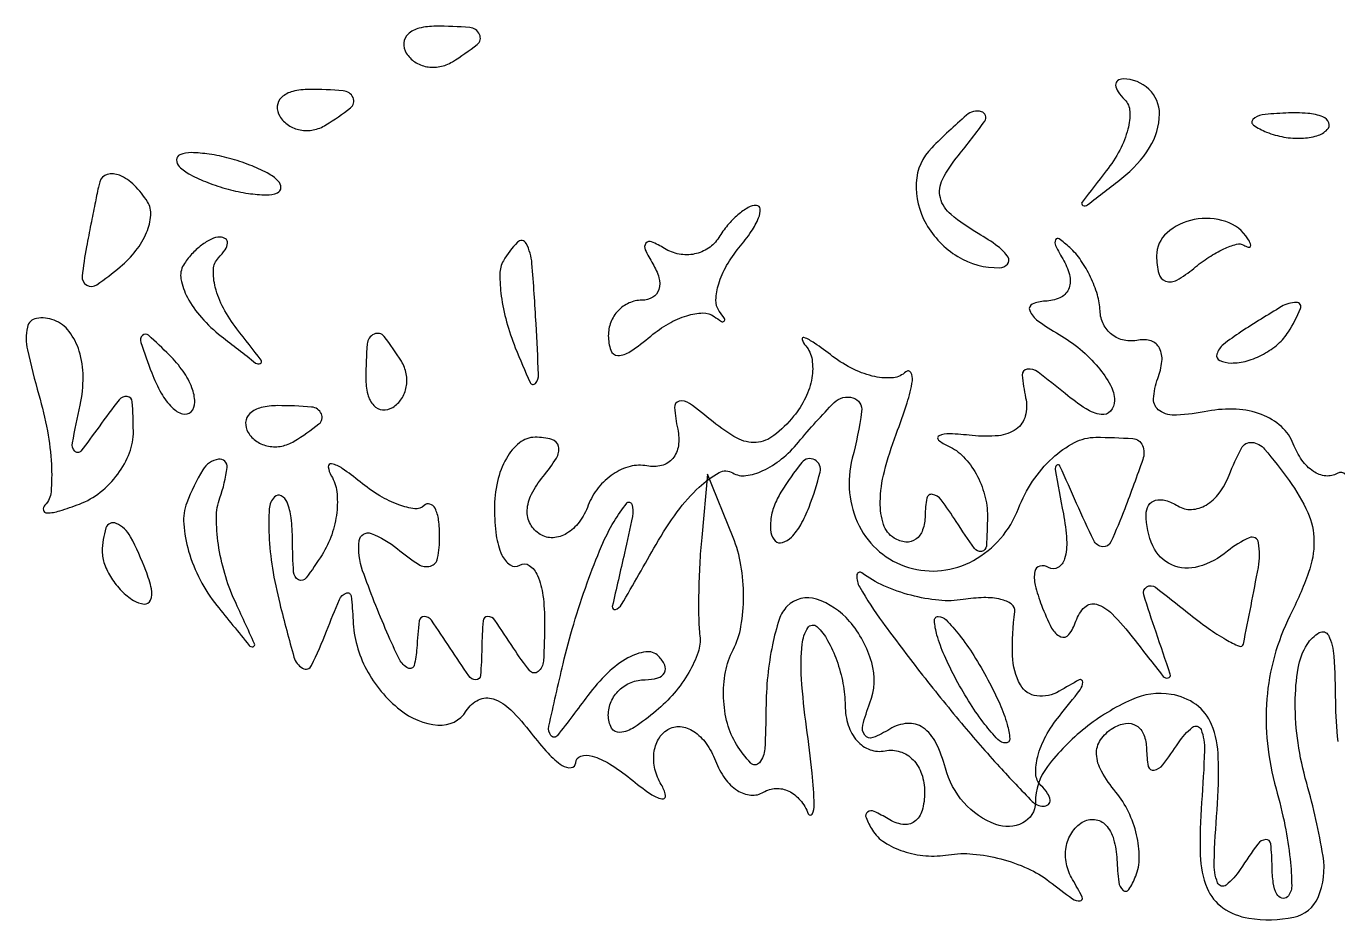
# Model space of a CAD drawing. Extents: x 153 to 7594, y 148 to 3762.
# Drawn here: x 4055.6 to 4097.06, y 2388.41 to 2416.67 of the extents above; entities that cross this region are included whole.
import ezdxf

# ---------------------------------------------------------------- set-up
doc = ezdxf.new("R2010")
doc.units = 0

msp = doc.modelspace()

# ---------------------------------------------------------------- linework, layer by layer
for points in [[(4067.613087, 2415.817021, 0.108766), (4067.88478, 2415.536973, 0.099739), (4068.257398, 2415.385962, 0.095385), (4068.673795, 2415.387618, 0.090093), (4069.069098, 2415.542705, 0.02679), (4069.852054, 2416.086603, 0.350126), (4069.929499, 2416.40792, 0.269722), (4069.618676, 2416.623697, 0.019984), (4068.543989, 2416.666667, 0.059057), (4068.024148, 2416.605052, 0.126631), (4067.669932, 2416.417083, 0.191218), (4067.534562, 2416.139071, 0.158515)], [(4090.324657, 2414.342009, -0.188967), (4090.485663, 2413.973454, -0.073134), (4090.424724, 2413.409651, -0.05878), (4090.167948, 2412.749775, -0.04346), (4089.741324, 2412.092009, 0.002309), (4088.977097, 2411.102491, 0.480912), (4089.00289, 2410.998672, 0.27909), (4089.14961, 2411.015406, 0.001748), (4090.23899, 2411.863307, 0.086231), (4091.112532, 2412.831847, 0.13852), (4091.424789, 2413.891573, 0.209296), (4091.092387, 2414.674776, 0.191487), (4090.274316, 2415, 0.159357), (4090.101343, 2414.943435, 0.259352), (4090.038449, 2414.806715, 0.133007), (4090.113507, 2414.59508, 0.04506)], [(4063.613087, 2413.817021, 0.108766), (4063.88478, 2413.536973, 0.099739), (4064.257398, 2413.385962, 0.095385), (4064.673795, 2413.387618, 0.090093), (4065.069098, 2413.542705, 0.02679), (4065.852054, 2414.086603, 0.350126), (4065.929499, 2414.40792, 0.269722), (4065.618676, 2414.623697, 0.019984), (4064.543989, 2414.666667, 0.059057), (4064.024148, 2414.605052, 0.126631), (4063.669932, 2414.417083, 0.191218), (4063.534562, 2414.139071, 0.158515)], [(4084.223794, 2412.823794, 0.187078), (4083.735925, 2411.718034, 0.141177), (4084.047734, 2410.414916, 0.127617), (4085.046028, 2409.383796, 0.144665), (4086.372445, 2409.030409, 0.203979), (4086.618974, 2409.143293, 0.33672), (4086.638429, 2409.360414, 0.09534), (4086.318612, 2409.703489, 0.025874), (4085.694549, 2410.111131, -0.039518), (4084.83465, 2410.706878, -0.160628), (4084.497048, 2411.236632, -0.183184), (4084.563471, 2411.819328, -0.054271), (4085.066993, 2412.580722, 0.019493), (4085.90025, 2413.668341, 0.515821), (4085.796802, 2413.962952, 0.256371), (4085.322575, 2413.856273, 0.015551)], [(4094.8125, 2413.316886, 0.051402), (4095.359369, 2413.160852, 0.05415), (4095.916927, 2413.123424, 0.060344), (4096.402231, 2413.202593, 0.126455), (4096.729167, 2413.395833, 0.296942), (4096.77538, 2413.614691, 0.208169), (4096.592839, 2413.799335, 0.077125), (4096.112848, 2413.910055, 0.028489), (4095.416667, 2413.921053, 0.018894), (4094.670344, 2413.862007, 0.168741), (4094.37858, 2413.720685, 0.470617), (4094.395823, 2413.538436, 0.054073)], [(4060.437313, 2412.229354, 0.075634), (4060.783166, 2411.97484, 0.028056), (4061.334634, 2411.723699, 0.027034), (4061.976788, 2411.512899, 0.02936), (4062.620576, 2411.379424, 0.030876), (4063.182084, 2411.332148, 0.10434), (4063.541929, 2411.399737, 0.301311), (4063.649336, 2411.559499, 0.20062), (4063.562687, 2411.770646, 0.075634), (4063.216834, 2412.02516, 0.028056), (4062.665366, 2412.276301, 0.027034), (4062.023212, 2412.487101, 0.02936), (4061.379424, 2412.620576, 0.030876), (4060.817916, 2412.667852, 0.10434), (4060.458071, 2412.600263, 0.301311), (4060.350664, 2412.440501, 0.20062)], [(4057.923489, 2411.75, 0.022627), (4057.879465, 2411.578838, 0.001278), (4057.768639, 2411.042982, 0.001959), (4057.640817, 2410.40412, 0.001435), (4057.503782, 2409.694193, 0.020367), (4057.366074, 2408.76469, 0.292577), (4057.508535, 2408.479244, 0.295382), (4057.825868, 2408.490613, 0.020624), (4058.569283, 2409.057499, 0.053729), (4059.06743, 2409.570492, 0.066817), (4059.403198, 2410.143652, 0.080372), (4059.533867, 2410.6868, 0.158628), (4059.429973, 2411.113307, 0.058821), (4059.014609, 2411.636426, 0.095878), (4058.545492, 2411.951231, 0.167479), (4058.158717, 2411.977568, 0.257983)], [(4077.489919, 2409.983688, -0.105964), (4077.167152, 2409.647286, -0.09932), (4076.727473, 2409.462971, -0.096172), (4076.238531, 2409.459449, -0.092519), (4075.776393, 2409.638197, 0.036486), (4075.367361, 2409.851473, 0.343373), (4075.187815, 2409.804896, 0.279645), (4075.165026, 2409.598755, 0.029587), (4075.404508, 2409.154508, -0.068937), (4075.599686, 2408.712617, -0.143226), (4075.59735, 2408.339137, -0.19028), (4075.403738, 2408.093162, -0.132745), (4075.059017, 2408, 0.105142), (4074.654943, 2407.91408, 0.099183), (4074.311086, 2407.670282, 0.096396), (4074.080613, 2407.306024, 0.093252), (4074, 2406.877555, 0.083263), (4074.077254, 2406.416856, 0.318136), (4074.300836, 2406.256398, 0.152929), (4074.687439, 2406.374737, 0.023048), (4075.342009, 2406.868879, -0.043138), (4075.90411, 2407.258822, -0.054694), (4076.483088, 2407.511152, -0.065295), (4076.993009, 2407.599374, -0.172248), (4077.342009, 2407.491324, 0.018837), (4077.57833, 2407.328355, 0.351333), (4077.662389, 2407.337611, 0.351333), (4077.671645, 2407.42167, 0.018837), (4077.508676, 2407.657991, -0.172248), (4077.400626, 2408.006991, -0.065295), (4077.488848, 2408.516912, -0.054694), (4077.741178, 2409.09589, -0.043138), (4078.131121, 2409.657991, 0.023547), (4078.519517, 2410.173553, 0.052393), (4078.752213, 2410.605785, 0.109863), (4078.800509, 2410.886594, 0.400071), (4078.681462, 2411, 0.132438), (4078.421432, 2410.929895, 0.044908), (4078.099032, 2410.701458, 0.040919), (4077.771863, 2410.372589, 0.036876)], [(4091.333333, 2409.402931, 0.059802), (4091.400603, 2408.842504, 0.257234), (4091.619779, 2408.603655, 0.213943), (4091.975623, 2408.638194, 0.043636), (4092.508676, 2409.0072, -0.027341), (4092.988593, 2409.363072, -0.037326), (4093.458609, 2409.625221, -0.041141), (4093.85914, 2409.772297, -0.203705), (4094.092009, 2409.741324, 0.052635), (4094.23085, 2409.677822, 0.345655), (4094.298213, 2409.701787, 0.24889), (4094.304679, 2409.787242, 0.036758), (4094.221056, 2409.945611, 0.177393), (4093.522256, 2410.488354, 0.124382), (4092.518203, 2410.550415, 0.135086), (4091.662661, 2410.132589, 0.21522)], [(4060.570027, 2409.113307, 0.187169), (4060.4884, 2408.673521, 0.075215), (4060.693826, 2408.086608, 0.060274), (4061.13587, 2407.450401, 0.044598), (4061.76101, 2406.863307, 0.001748), (4062.85039, 2406.015406, 0.27909), (4062.99711, 2405.998672, 0.480912), (4063.022903, 2406.102491, 0.002309), (4062.258676, 2407.092009, -0.04346), (4061.832052, 2407.749775, -0.05878), (4061.575276, 2408.409651, -0.073134), (4061.514337, 2408.973454, -0.188967), (4061.675343, 2409.342009, 0.04506), (4061.886493, 2409.59508, 0.133007), (4061.961551, 2409.806715, 0.259352), (4061.898657, 2409.943435, 0.159357), (4061.725684, 2410, 0.114559), (4061.453478, 2409.936804, 0.049594), (4061.135554, 2409.739534, 0.045544), (4060.82467, 2409.452526, 0.045209)], [(4070.684149, 2409.25, 0.130557), (4070.569968, 2408.828973, 0.035232), (4070.615459, 2408.132812, 0.033167), (4070.781773, 2407.320693, 0.029062), (4071.059596, 2406.5, 0.007867), (4071.527051, 2405.395152, 0.548378), (4071.692782, 2405.369831, 0.192317), (4071.793166, 2405.654315, 0.003663), (4071.716356, 2407.25, 0.00645), (4071.585512, 2409.162098, 0.099129), (4071.40454, 2409.794215, 0.512644), (4071.12671, 2409.835332, 0.061534)], [(4094, 2407, 0.027275), (4093.445888, 2406.597454, 0.147021), (4093.239151, 2406.292684, 0.37991), (4093.327599, 2406.095709, 0.102799), (4093.690983, 2406.015313, 0.074131), (4094.192374, 2406.083483, 0.053889), (4094.713662, 2406.298248, 0.054031), (4095.175433, 2406.618541, 0.075854), (4095.5, 2407, 0.034464), (4095.886554, 2407.734105, 0.541951), (4095.758161, 2407.931144, 0.136158), (4095.281145, 2407.798791, 0.008108)], [(4055.997159, 2405.009908, -0.024288), (4056.265161, 2403.869068, -0.031808), (4056.39181, 2402.805972, -0.033104), (4056.382126, 2401.941789, -0.178874), (4056.189087, 2401.52242, 0.250713), (4056.140073, 2401.360596, 0.365779), (4056.250582, 2401.272635, 0.066947), (4056.655786, 2401.339169, 0.017494), (4057.280481, 2401.554136, 0.076604), (4057.936654, 2401.929242, 0.065461), (4058.490393, 2402.502784, 0.067531), (4058.862095, 2403.179572, 0.094455), (4058.984687, 2403.856989, 0.014226), (4058.94962, 2404.785003, 0.357605), (4058.787305, 2404.958162, 0.266396), (4058.534243, 2404.854182, 0.009997), (4057.897941, 2404, -0.012015), (4057.319142, 2403.22952, -0.470237), (4057.131018, 2403.225122, -0.229799), (4057.059009, 2403.492249, -0.006529), (4057.302745, 2404.685417, 0.055113), (4057.396697, 2405.581657, 0.073225), (4057.272895, 2406.390654, 0.088078), (4056.95388, 2407.012894, 0.139632), (4056.478044, 2407.370052, 0.133636), (4055.920092, 2407.426434, 0.310654), (4055.632161, 2407.14869, 0.104888), (4055.637938, 2406.427596, 0.01557)], [(4059.564293, 2405.706872, 0.036269), (4059.866277, 2405.059266, 0.070189), (4060.210949, 2404.604915, 0.120343), (4060.538684, 2404.40751, 0.278911), (4060.806872, 2404.473539, 0.20742), (4060.927901, 2404.779789, 0.082976), (4060.837219, 2405.231185, 0.063152), (4060.558688, 2405.753423, 0.043285), (4060.124088, 2406.266667, 0.011214), (4059.463552, 2406.893514, 0.400052), (4059.270328, 2406.888819, 0.286372), (4059.21821, 2406.663782, 0.008399)], [(4066.333333, 2405.543989, 0.059057), (4066.394948, 2405.024148, 0.126631), (4066.582917, 2404.669932, 0.191218), (4066.860929, 2404.534562, 0.158515), (4067.182979, 2404.613087, 0.108766), (4067.463027, 2404.88478, 0.099739), (4067.614038, 2405.257398, 0.095385), (4067.612382, 2405.673795, 0.090093), (4067.457295, 2406.069098, 0.02679), (4066.913397, 2406.852054, 0.350126), (4066.59208, 2406.929499, 0.269722), (4066.376303, 2406.618676, 0.019984)], [(4081.710511, 2403.000996, 0.181193), (4081.930528, 2400.866604, 0.206963), (4083.488886, 2399.55024, 0.202638), (4085.543521, 2399.770117, 0.177067), (4086.967189, 2401.4137, -0.057131), (4087.412951, 2402.275264, -0.058715), (4088.038655, 2403.004858, -0.06501), (4088.74098, 2403.50073, -0.121831), (4089.411883, 2403.666667, -0.017427), (4090.583868, 2403.625805, -0.286833), (4090.887116, 2403.40546, -0.182388), (4090.897294, 2402.962016, -0.007137), (4090.325134, 2401.404902, -0.013905), (4089.888551, 2400.3554, -0.32556), (4089.624401, 2400.204405, -0.257261), (4089.34797, 2400.399167, -0.009963), (4088.804608, 2401.573115, 0.002094), (4088.279315, 2402.756533, 0.485686), (4088.177725, 2402.781889, 0.280054), (4088.12572, 2402.645799, 0.001611), (4088.386216, 2401.24862, -0.032318), (4088.48843, 2400.421371, -0.081999), (4088.424982, 2399.82112, -0.194489), (4088.215677, 2399.54757, -0.27866), (4087.918196, 2399.550558, 0.197778), (4087.644836, 2399.595531, 0.298177), (4087.483319, 2399.426872, 0.10633), (4087.495376, 2398.991038, 0.031732), (4087.694975, 2398.352499, 0.026896), (4088.016158, 2397.633639, 0.168417), (4088.302764, 2397.359522, 0.353073), (4088.560282, 2397.425111, 0.080381), (4088.784521, 2397.853564, -0.121141), (4089.062912, 2398.294797, -0.271584), (4089.434414, 2398.384316, -0.12825), (4089.92916, 2398.081648, -0.026488), (4090.603455, 2397.303003, 0.002016), (4091.541721, 2396.105894, 0.301685), (4091.700247, 2396.054064, 0.429489), (4091.764626, 2396.174923, 0.002547), (4091.315223, 2397.5, -0.00909), (4090.93022, 2398.685991, -0.338331), (4091.023281, 2398.93567, -0.312359), (4091.300209, 2398.923485, -0.008348), (4092.312769, 2398.127555, 0.014614), (4092.965599, 2397.6275, 0.027167), (4093.526851, 2397.267672, 0.030734), (4093.950534, 2397.06074, 0.471108), (4094.076511, 2397.127555, 0.004793), (4094.55045, 2399.552314, 0.088146), (4094.556387, 2400.333408, 0.490353), (4094.262154, 2400.490636, 0.068026), (4093.577698, 2400.064483, -0.10227), (4092.658953, 2399.575741, -0.178953), (4091.809973, 2399.634496, -0.182631), (4091.215197, 2400.228242, -0.106648), (4091, 2401.225684, -0.139243), (4091.081845, 2401.513878, -0.191149), (4091.295825, 2401.673076, -0.138758), (4091.621476, 2401.668564, -0.066087), (4092.007063, 2401.495635, 0.151903), (4092.438588, 2401.384495, 0.1233), (4092.897842, 2401.523942, 0.098502), (4093.31647, 2401.903527, 0.067978), (4093.62533, 2402.466008, -0.03052), (4094.016411, 2403.32456, -0.301327), (4094.348314, 2403.504588, -0.200469), (4094.749259, 2403.293788, -0.014924), (4095.52419, 2402.297805, -0.051981), (4096.113802, 2401.285713, -0.104789), (4096.309741, 2400.387666, -0.088375), (4096.137796, 2399.387739, -0.029495), (4095.549867, 2398.018415, 0.048528), (4095.058979, 2396.743531, 0.047651), (4094.819205, 2395.390086, 0.046436), (4094.837067, 2393.983312, 0.04167), (4095.110878, 2392.550267, -0.017509), (4095.392091, 2391.386371, -0.024559), (4095.554952, 2390.329856, -0.022534), (4095.6053, 2389.474235, -0.202479), (4095.466933, 2389.1336, -0.274929), (4095.290284, 2389.08872, -0.206135), (4095.132664, 2389.219974, -0.083278), (4095.022775, 2389.570647, -0.031684), (4094.984687, 2390.083333, 0.022294), (4094.944458, 2390.808889, 0.409144), (4094.783116, 2390.943166, 0.21884), (4094.533367, 2390.802312, 0.010648), (4093.978451, 2390, -0.075415), (4093.532119, 2389.505601, -0.509355), (4093.262502, 2389.576258, -0.102667), (4093.150992, 2390.235076, -0.009672), (4093.243764, 2391.881426, 0.025385), (4093.284981, 2393.53808, 0.088177), (4093.07109, 2394.583662, 0.143095), (4092.58259, 2395.210572, 0.116918), (4091.793688, 2395.53653, 0.147427), (4090.540834, 2395.368008, 0.061557), (4089.072454, 2394.468926, 0.061916), (4087.883505, 2393.254393, 0.164223), (4087.5, 2392.11825, -0.281345), (4087.103014, 2391.468579, -0.212648), (4086.249105, 2391.421805, -0.120008), (4085.239067, 2392.117573, -0.118788), (4084.657345, 2393.202314, 0.051162), (4084.356687, 2394.00592, 0.12539), (4083.94844, 2394.481149, 0.17323), (4083.453748, 2394.61728, 0.12034), (4082.897369, 2394.436571, -0.045056), (4082.363427, 2394.169683, -0.335649), (4082.107128, 2394.241775, -0.230414), (4082.044038, 2394.559513, -0.027381), (4082.27062, 2395.262842, 0.162575), (4082.326929, 2396.539494, 0.107449), (4081.626844, 2397.844695, 0.137851), (4080.581485, 2398.545254, 0.282646), (4079.657991, 2398.324657, 0.118584), (4079.402377, 2397.907115, 0.027121), (4079.188787, 2397.101097, 0.026575), (4079.038913, 2396.120561, 0.023157), (4078.984687, 2395.083333, -0.012494), (4078.945392, 2393.812668, -0.158741), (4078.774474, 2393.37299, -0.454982), (4078.502205, 2393.36449, -0.046015), (4078.054463, 2393.946118, -0.077185), (4077.763989, 2394.614384, -0.054857), (4077.644655, 2395.423892, -0.054608), (4077.704134, 2396.24454, -0.074217), (4077.944144, 2396.946118, 0.076275), (4078.194094, 2397.686634, 0.043309), (4078.276189, 2398.631047, 0.042042), (4078.193027, 2399.620029, 0.053636), (4077.944654, 2400.5), (4077.140571, 2402.5), (4076.951803, 2400.5, 0.010183), (4076.889187, 2399.652409, 0.008766), (4076.857168, 2398.759499, 0.008857), (4076.85668, 2397.948179, 0.025075), (4076.89472, 2397.383402, -0.113821), (4076.837927, 2396.865742, -0.047881), (4076.543219, 2396.225899, -0.044066), (4076.082383, 2395.574056, -0.043679), (4075.513202, 2395.010957, -0.025125), (4074.819349, 2394.491669, -0.12675), (4074.366745, 2394.331522, -0.297734), (4074.103807, 2394.472047, -0.125965), (4074, 2394.877555, -0.103057), (4074.089228, 2395.30586, -0.098803), (4074.342708, 2395.670282, -0.096949), (4074.721353, 2395.914474, -0.09516), (4075.166667, 2396, 0.06824), (4075.559997, 2396.053933, 0.199762), (4075.770774, 2396.219851, 0.236831), (4075.781591, 2396.462774, 0.091454), (4075.584906, 2396.748428, 0.236156), (4075.185901, 2396.881356, 0.092304), (4074.620351, 2396.689967, 0.065082), (4073.975341, 2396.209348, 0.040432), (4073.352298, 2395.498428, -0.0053), (4072.390155, 2394.231201, -0.488583), (4072.187599, 2394.230825, -0.224196), (4072.120035, 2394.529301, -0.002756), (4072.569006, 2396.5, -0.015426), (4072.9043, 2397.758572, -0.013277), (4073.332143, 2399.059375, -0.013475), (4073.783704, 2400.219256, -0.037132), (4074.182696, 2401, -0.027275), (4074.581976, 2401.582115, -0.602299), (4074.741747, 2401.554826, -0.129807), (4074.764836, 2401.165539, -0.007666), (4074.511216, 2400, 0.002539), (4074.126475, 2398.315225, 0.566933), (4074.223831, 2398.222928, 0.196179), (4074.418458, 2398.374045, 0.001297), (4075.51095, 2400.279671, -0.029218), (4076.178788, 2401.3071, -0.046336), (4076.87618, 2402.090457, -0.059332), (4077.502496, 2402.549282, -0.273345), (4077.934176, 2402.540681, 0.173304), (4078.346767, 2402.452579, 0.076297), (4078.88987, 2402.611768, 0.062272), (4079.474283, 2402.979638, 0.048007), (4080.009138, 2403.51101, -0.021482), (4081.144244, 2404.764991, -0.277673), (4081.730648, 2404.91501, -0.37133), (4082.008966, 2404.479317, -0.028292)], [(4062.613087, 2403.817021, 0.108766), (4062.88478, 2403.536973, 0.099739), (4063.257398, 2403.385962, 0.095385), (4063.673795, 2403.387618, 0.090093), (4064.069098, 2403.542705, 0.02679), (4064.852054, 2404.086603, 0.350126), (4064.929499, 2404.40792, 0.269722), (4064.618676, 2404.623697, 0.019984), (4063.543989, 2404.666667, 0.059057), (4063.024148, 2404.605052, 0.126631), (4062.669932, 2404.417083, 0.191218), (4062.534562, 2404.139071, 0.158515)], [(4060.675672, 2401.597199, 0.11033), (4060.576566, 2400.926189, 0.052733), (4060.732149, 2400.063856, 0.048635), (4061.095149, 2399.157816, 0.049881), (4061.62385, 2398.347199, 0.001077), (4062.645033, 2397.083792, 0.296333), (4062.770537, 2397.043216, 0.462581), (4062.813797, 2397.13492, 0.00135), (4062.190294, 2398.5, -0.037524), (4061.871276, 2399.357567, -0.034252), (4061.672177, 2400.279687, -0.035998), (4061.610692, 2401.129706, -0.086345), (4061.718461, 2401.75, 0.055738), (4061.946628, 2402.711797, 0.494781), (4061.679299, 2402.972804, 0.226947), (4061.176182, 2402.634605, 0.04158)], [(4079.458881, 2401.933469, 0.049364), (4079.242038, 2401.490157, 0.059701), (4079.133355, 2401.040231, 0.070517), (4079.142323, 2400.651151, 0.156651), (4079.276326, 2400.390341, 0.281567), (4079.50546, 2400.335123, 0.118528), (4079.786868, 2400.507038, 0.069269), (4080.083816, 2400.899181, 0.035865), (4080.345077, 2401.456872, 0.029555), (4080.696703, 2402.564815, 0.344086), (4080.525317, 2402.954259, 0.36195), (4080.120758, 2402.871774, 0.030391)], [(4058, 2400.059017, 0.088797), (4058.072509, 2399.65395, 0.053277), (4058.290385, 2399.21498, 0.051183), (4058.610411, 2398.810572, 0.061454), (4058.988546, 2398.507079, 0.1144), (4059.325929, 2398.393111, 0.32948), (4059.525685, 2398.512472, 0.155351), (4059.556862, 2398.868281, 0.036408), (4059.381557, 2399.448062, 0.029964), (4058.894727, 2400.51997, 0.168622), (4058.441482, 2400.942608, 0.444011), (4058.117673, 2400.798253, 0.079093)], [(4083.853194, 2396.25, 0.007957), (4085.165701, 2394.621351, 0.011982), (4086.365467, 2393.248437, 0.00688), (4087.403983, 2392.146816, 0.203001), (4087.750696, 2392, 0.171296), (4087.913164, 2392.057343, 0.256999), (4087.968899, 2392.193285, 0.12556), (4087.888323, 2392.404887, 0.042963), (4087.675343, 2392.657991, -0.187963), (4087.515079, 2393.022919, -0.075722), (4087.575276, 2393.5733, -0.060533), (4087.832092, 2394.214397, -0.044632), (4088.258676, 2394.849949, 0.00527), (4088.918191, 2395.682745, 0.169172), (4088.999546, 2395.92492, 0.561162), (4088.886856, 2395.992006, 0.013806), (4088.25, 2395.632941, -0.168593), (4087.546717, 2395.485284, -0.23875), (4087.026704, 2395.837863, -0.120432), (4086.776537, 2396.754104, -0.039797), (4086.850567, 2398.156965, 0.279441), (4086.750408, 2398.385714, 0.096599), (4086.407347, 2398.539125, 0.062272), (4085.871646, 2398.594782, 0.034959), (4085.218988, 2398.53539, -0.064197), (4084.452569, 2398.510531, -0.040476), (4083.569957, 2398.668134, -0.040128), (4082.712182, 2398.96946, -0.057609), (4082.019165, 2399.378425, 0.599014), (4081.855803, 2399.303272, 0.148702), (4081.947067, 2398.9221, 0.024971), (4082.672668, 2397.815026, 0.008074)], [(4086, 2396, -0.018363), (4086.375169, 2395.232522, -0.03505), (4086.609072, 2394.5875, -0.048507), (4086.692263, 2394.132581, -0.439016), (4086.570368, 2394, -0.205392), (4086.316932, 2394.108693, -0.023718), (4085.902822, 2394.5875, -0.025446), (4085.446431, 2395.233921, -0.018122), (4085, 2396, -0.018363), (4084.624831, 2396.767478, -0.03505), (4084.390928, 2397.4125, -0.048507), (4084.307737, 2397.867419, -0.439016), (4084.429632, 2398, -0.205392), (4084.683068, 2397.891307, -0.023718), (4085.097178, 2397.4125, -0.025446), (4085.553569, 2396.766079, -0.018122)]]:
    msp.add_lwpolyline(points, format="xyb", close=True)
msp.add_lwpolyline([(4097.312959, 2402.482752, 0.372083), (4097.042258, 2402.526117, -0.167432), (4096.681488, 2402.444764, -0.120911), (4096.291128, 2402.587545, -0.092244), (4095.928603, 2402.942802, -0.061364), (4095.654527, 2403.457905, 0.119573), (4095.27769, 2404.003532, 0.090796), (4094.654688, 2404.383155, 0.078618), (4093.851852, 2404.553647, 0.060723), (4092.958007, 2404.491913, -0.031509), (4091.962516, 2404.364542, -0.162124), (4091.431995, 2404.504077, -0.264246), (4091.238413, 2404.880059, -0.081479), (4091.372277, 2405.527755, 0.066119), (4091.501254, 2406.067975, 0.143736), (4091.424288, 2406.483387, 0.195806), (4091.160787, 2406.712341, 0.133171), (4090.759466, 2406.738004, -0.099409), (4090.310208, 2406.736765, -0.114901), (4089.920821, 2406.912622, -0.116453), (4089.652795, 2407.240075, -0.104156), (4089.545455, 2407.666667, 0.062405), (4089.461663, 2408.174292, 0.039411), (4089.245944, 2408.735417, 0.03913), (4088.941552, 2409.262122, 0.056882), (4088.589675, 2409.666667, 0.025923), (4088.255494, 2409.942162, 0.476478), (4088.139122, 2409.912236, 0.226751), (4088.142093, 2409.728576, 0.015014), (4088.398692, 2409.25, -0.077344), (4088.590773, 2408.751534, -0.162665), (4088.54613, 2408.343869, -0.181708), (4088.273479, 2408.074296, -0.099577), (4087.809017, 2407.969591, 0.096721), (4087.404946, 2407.8809, 0.41094), (4087.321637, 2407.673576, 0.139473), (4087.577418, 2407.353939, 0.022841), (4088.25, 2406.919901, -0.042003), (4088.919547, 2406.450577, -0.044746), (4089.485938, 2405.884912, -0.049271), (4089.876541, 2405.31169, -0.125575), (4090, 2404.827865, -0.179028), (4089.876202, 2404.493197, -0.255863), (4089.586255, 2404.383659, -0.108687), (4089.102215, 2404.563805, -0.029987), (4088.443576, 2405.046828, 0.011331), (4087.584545, 2405.727486, 0.189494), (4087.240975, 2405.823629, 0.409962), (4087.085403, 2405.635508, 0.031381), (4087.193576, 2404.919273, -0.116942), (4087.18186, 2404.339054, -0.177318), (4086.898196, 2403.927964, -0.129867), (4086.331923, 2403.716421, -0.052356), (4085.5, 2403.720904, 0.015875), (4084.787838, 2403.776751, 0.11671), (4084.454688, 2403.71411, 0.558677), (4084.436697, 2403.58026, 0.067126), (4084.75, 2403.387571, -0.098289), (4085.226977, 2403.05186, -0.063627), (4085.628314, 2402.506557, -0.060602), (4085.897319, 2401.845253, -0.068725), (4085.984687, 2401.166667, -0.012172), (4085.953108, 2400.225188, -0.349595), (4085.801782, 2400.056263, -0.289012), (4085.571905, 2400.152107, -0.009837), (4085, 2401, 0.016439), (4084.522598, 2401.688013, 0.187072), (4084.247683, 2401.860925, 0.415341), (4084.070307, 2401.740679, 0.044036), (4084.015313, 2401.190983, -0.078791), (4083.937537, 2400.735035, -0.154495), (4083.721972, 2400.4411, -0.182833), (4083.405445, 2400.353573, -0.115937), (4083.038211, 2400.476385, -0.178448), (4082.701165, 2400.907057, -0.08264), (4082.596309, 2401.620343, -0.05781), (4082.726533, 2402.583167, -0.028356), (4083.100514, 2403.764372, 0.013307), (4083.447082, 2404.754457, 0.039356), (4083.612193, 2405.455118, 0.173085), (4083.561697, 2405.717661, 0.490292), (4083.404313, 2405.737646, -0.173678), (4083.010776, 2405.551668, -0.076541), (4082.427952, 2405.583893, -0.062403), (4081.754384, 2405.816612, -0.048022), (4081.092009, 2406.225708, 0.010022), (4080.514931, 2406.645759, 0.058995), (4080.185417, 2406.822072, 0.639899), (4080.124699, 2406.763778, 0.092803), (4080.241324, 2406.559042, -0.138649), (4080.439986, 2406.122797, -0.08062), (4080.434708, 2405.543219, -0.069866), (4080.233105, 2404.912774, -0.061004), (4079.858645, 2404.329678, -0.053009), (4079.233377, 2403.720758, -0.150761), (4078.672039, 2403.504993, -0.144151), (4078.070307, 2403.638689, -0.046975), (4077.310897, 2404.156941, 0.015324), (4076.565786, 2404.737711, 0.213409), (4076.240514, 2404.807354, 0.377645), (4076.091206, 2404.606412, 0.032385), (4076.193576, 2403.919273, -0.08748), (4076.213492, 2403.397105, -0.141113), (4076.034627, 2402.993073, -0.156092), (4075.684767, 2402.77179, -0.114108), (4075.222174, 2402.759275, 0.114632), (4074.690495, 2402.744341, 0.083829), (4074.150228, 2402.500726, 0.077577), (4073.683928, 2402.070029, 0.076101), (4073.36739, 2401.515019, -0.06744), (4073.076375, 2400.983689, -0.098025), (4072.682679, 2400.624489, -0.123169), (4072.251396, 2400.491511, -0.153067), (4071.846657, 2400.594771, -0.130167), (4071.535097, 2400.923663, -0.137882), (4071.435879, 2401.356315, -0.105777), (4071.571951, 2401.869103, -0.055701), (4071.935565, 2402.422361, 0.033183), (4072.358974, 2403.007511, 0.192172), (4072.426054, 2403.375467, 0.285219), (4072.217658, 2403.596903, 0.065102), (4071.684124, 2403.666667, 0.171999), (4071.194163, 2403.492983, 0.093879), (4070.777211, 2403.000223, 0.074305), (4070.495142, 2402.265827, 0.054647), (4070.4, 2401.397923, 0.033873), (4070.45669, 2400.562094, 0.07216), (4070.635, 2399.940861, 0.139407), (4070.897503, 2399.629594, 0.294803), (4071.2, 2399.623607, -0.301012), (4071.501196, 2399.614208, -0.137528), (4071.760502, 2399.294522, -0.070718), (4071.933922, 2398.660387, -0.033107), (4071.984687, 2397.809017, -0.011265), (4071.949135, 2396.59016, -0.210879), (4071.780177, 2396.255355, -0.418214), (4071.516117, 2396.283036, -0.025105), (4071, 2397, 0.007698), (4070.409778, 2397.883174, 0.246379), (4070.187084, 2398, 0.392993), (4070.040363, 2397.863616, 0.013145), (4070, 2397, -0.013145), (4069.959637, 2396.136384, -0.392993), (4069.812916, 2396, -0.246379), (4069.590222, 2396.116826, -0.007698), (4069, 2397, 0.008508), (4068.411059, 2397.878177, 0.24552), (4068.177922, 2398, 0.380984), (4068.018924, 2397.858278, 0.014443), (4067.945028, 2397, -0.05056), (4067.857154, 2396.448609, -0.482552), (4067.668, 2396.365825, -0.156051), (4067.400355, 2396.639342, -0.014773), (4067, 2397.5, -0.014939), (4066.232188, 2399.445009, -0.118496), (4066.126548, 2400.399616, -0.48544), (4066.499885, 2400.624043, -0.082717), (4067.333333, 2400.138321, 0.02929), (4067.9985, 2399.649087, 0.21616), (4068.378468, 2399.591728, 0.284908), (4068.603985, 2399.838836, 0.046192), (4068.666667, 2400.515876, 0.031453), (4068.632847, 2401.05296, 0.083639), (4068.52234, 2401.419712, 0.210016), (4068.359673, 2401.555957, 0.273696), (4068.175343, 2401.508676, -0.2292), (4067.880001, 2401.405934, -0.059777), (4067.377742, 2401.526317, -0.048339), (4066.773403, 2401.819186, -0.033131), (4066.150051, 2402.258676, 0.0176), (4065.590304, 2402.679925, 0.10031), (4065.250566, 2402.827586, 0.513717), (4065.146592, 2402.732825, 0.105677), (4065.242059, 2402.452254, -0.105989), (4065.414415, 2401.944683, -0.058247), (4065.414284, 2401.285684, -0.054198), (4065.254152, 2400.585554, -0.057792), (4064.94933, 2399.952254, -0.017567), (4064.448434, 2399.218809, -0.364435), (4064.207752, 2399.160539, -0.26907), (4064.048828, 2399.401169, -0.012502), (4064.015313, 2400.416667, 0.027319), (4063.971482, 2401.115768, 0.068557), (4063.843327, 2401.609141, 0.172095), (4063.658701, 2401.814665, 0.332348), (4063.451332, 2401.784665, 0.18215), (4063.279656, 2401.405391, 0.028155), (4063.272596, 2400.565402, 0.028309), (4063.381301, 2399.528891, 0.021205), (4063.613338, 2398.40445, 0.006813), (4064.062623, 2396.712349, 0.194067), (4064.333384, 2396.360963, 0.439128), (4064.619247, 2396.448343, 0.018473), (4065.09172, 2397.536451, -0.0082), (4065.50089, 2398.534403, -0.19854), (4065.711904, 2398.740375, -0.493629), (4065.867077, 2398.648254, -0.018706), (4065.929715, 2397.872445, 0.112432), (4066.353404, 2396.323976, 0.101638), (4067.416261, 2395.045551, 0.147562), (4068.614933, 2394.56453, 0.283724), (4069.506973, 2395.011283, -0.143152), (4069.897397, 2395.362688, -0.196751), (4070.363665, 2395.390668, -0.113356), (4070.91718, 2395.047982, -0.035509), (4071.564197, 2394.309841, 0.022806), (4072.094468, 2393.672978, 0.060619), (4072.542653, 2393.287921, 0.176329), (4072.825415, 2393.218838, 0.372102), (4072.968197, 2393.372445, -0.317886), (4073.127931, 2393.581693, -0.147439), (4073.487671, 2393.585453, -0.069336), (4074.039814, 2393.338374, -0.030582), (4074.691958, 2392.872445, 0.016162), (4075.330162, 2392.388099, 0.106538), (4075.696565, 2392.2312, 0.532304), (4075.806256, 2392.341023, 0.086902), (4075.675647, 2392.680902, -0.076093), (4075.473698, 2393.174498, -0.088346), (4075.443192, 2393.680399, -0.099267), (4075.585721, 2394.119459, -0.127038), (4075.878903, 2394.425158, -0.164646), (4076.273045, 2394.516285, -0.121437), (4076.69825, 2394.365471, -0.093348), (4077.091849, 2393.984811, -0.062467), (4077.388152, 2393.430874, 0.063224), (4077.685245, 2392.877468, 0.09409), (4078.081029, 2392.498116, 0.121766), (4078.509536, 2392.34931, 0.162784), (4078.907527, 2392.442849, -0.129743), (4079.297194, 2392.561481, -0.122897), (4079.703495, 2392.47612, -0.106891), (4080.064754, 2392.193059, -0.079839), (4080.322969, 2391.756231, 0.643753), (4080.441527, 2391.75002, 0.125565), (4080.510168, 2392.044018, 0.02186), (4080.446117, 2393.040841, 0.007186), (4080.266838, 2394.5, -0.016462), (4080.108206, 2396.024203, -0.04349), (4080.1259, 2397.120059, -0.115622), (4080.306668, 2397.642202, -0.470305), (4080.595705, 2397.679421, -0.079706), (4080.933683, 2397.244445, -0.039753), (4081.220095, 2396.606557, -0.03816), (4081.417547, 2395.882631, -0.045631), (4081.487246, 2395.179421, 0.075014), (4081.586077, 2394.556483, 0.104498), (4081.863441, 2394.066767, 0.124538), (4082.273099, 2393.78685, 0.138124), (4082.75, 2393.75, -0.127531), (4083.226067, 2393.72317, -0.125265), (4083.632812, 2393.468601, -0.109766), (4083.905473, 2393.017512, -0.081436), (4084, 2392.440983, -0.068269), (4083.920525, 2391.861625, -0.168066), (4083.679285, 2391.513263, -0.20018), (4083.307968, 2391.42359, -0.099174), (4082.845492, 2391.595492, 0.029869), (4082.405882, 2391.832155, 0.269018), (4082.196532, 2391.812954, 0.351014), (4082.146525, 2391.638118, 0.039272), (4082.349462, 2391.243575, 0.112445), (4082.730283, 2390.856709, 0.063721), (4083.327409, 2390.574094, 0.058655), (4084.037261, 2390.431966, 0.060284), (4084.753971, 2390.460642, -0.063383), (4085.528027, 2390.486825, -0.041168), (4086.410679, 2390.3307, -0.040986), (4087.261891, 2390.03028, -0.060036), (4087.941958, 2389.621575, 0.00749), (4088.672178, 2389.070956, 0.17985), (4088.914657, 2389.002486, 0.53201), (4088.982489, 2389.123112, 0.018666), (4088.675647, 2389.680902, -0.085227), (4088.482162, 2390.179442, -0.092469), (4088.473972, 2390.699422, -0.098926), (4088.650317, 2391.159704, -0.114024), (4088.983688, 2391.489919, -0.167593), (4089.375422, 2391.578125, -0.180003), (4089.724649, 2391.402126, -0.118685), (4089.974841, 2390.956441, -0.057977), (4090.078947, 2390.309017, 0.019323), (4090.137275, 2389.601502, 0.183563), (4090.276122, 2389.337372, 0.458101), (4090.454286, 2389.361645, 0.048614), (4090.673488, 2389.783622, 0.096766), (4090.786847, 2390.376202, 0.056979), (4090.701841, 2391.094777, 0.054014), (4090.444847, 2391.822419, 0.061399), (4090.045982, 2392.444595, -0.04403), (4089.5916, 2393.102083, -0.118062), (4089.434479, 2393.645048, -0.16149), (4089.56062, 2394.094575, -0.106256), (4089.951442, 2394.469989, -0.103178), (4090.352258, 2394.615367, -0.176356), (4090.696484, 2394.543147, -0.164458), (4090.929911, 2394.25967, -0.08802), (4091.015313, 2393.809017, 0.045168), (4091.071595, 2393.258995, 0.412844), (4091.251824, 2393.136883, 0.185383), (4091.532635, 2393.310666, 0.016556), (4092.021549, 2394, -0.075415), (4092.467881, 2394.494399, -0.509355), (4092.737498, 2394.423742, -0.102667), (4092.849008, 2393.764924, -0.009672), (4092.756236, 2392.118574, 0.025222), (4092.714093, 2390.446535, 0.090557), (4092.931462, 2389.40557, 0.146337), (4093.431127, 2388.783987, 0.111549), (4094.246029, 2388.45764, 0.091314), (4095.6737, 2388.491038, 0.244564), (4096.437774, 2389.115545, 0.143232), (4096.597034, 2390.421694, 0.029034), (4096.07924, 2392.723705, -0.03394), (4095.80566, 2393.998219, -0.036692), (4095.716531, 2395.265049, -0.039892), (4095.808084, 2396.367531, -0.100832), (4096.092901, 2397.116077, -0.117639), (4096.476326, 2397.489385, -0.437663), (4096.763188, 2397.404635, -0.100034), (4096.938475, 2396.74313, -0.013708), (4096.984687, 2395.309017, 0.02897), (4097.064261, 2394.04201, 0.035116)], format="xyb")

doc.saveas('drawing.dxf')
